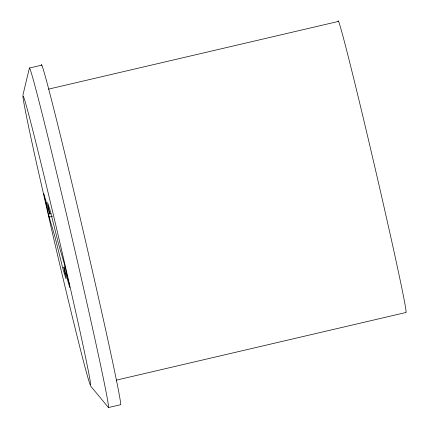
<?xml version="1.0" encoding="UTF-8"?>
<svg xmlns="http://www.w3.org/2000/svg" width="429" height="429" viewBox="0 0 429 429"><rect width="100%" height="100%" fill="white"/><g stroke="black" fill="none" stroke-linecap="round" stroke-linejoin="round"><path stroke-width="0.64" d="M22.914 95.12L29.397 68.034L41.527 65.203M48.477 89.146L338.309 21.45M65.128 266.935L63.835 267.235L66.023 278.802L63.256 270.104L55.062 237.226L49.11 216.87L43.817 193.661L49.769 214.017L51.062 213.717M116.254 380.164L406.086 312.462M90.691 386.132L108.467 407.55L120.597 404.719A174.426 2.971 76.9 0 0 83.982 234.395A174.426 2.971 76.9 0 0 41.307 65.246M49.11 216.87L52.435 216.591M63.835 267.235L69.788 287.591L64.495 264.382L58.542 244.026L50.349 211.148L47.581 202.45L49.769 214.017M338.111 21.573A149.507 2.547 76.9 0 1 375.37 169.353A149.507 2.547 76.9 0 1 405.845 312.006M29.397 68.034A174.426 2.971 76.9 0 1 73.327 243.559A174.426 2.971 76.9 0 1 108.467 407.55M69.208 283.06L60.569 245.57A149.507 2.547 76.9 0 0 25.043 101.357A149.507 2.547 76.9 0 0 36.594 163.594L53.035 235.682A149.507 2.547 76.9 0 0 88.562 379.896A149.507 2.547 76.9 0 0 77.005 317.658L69.208 283.06"/></g></svg>
